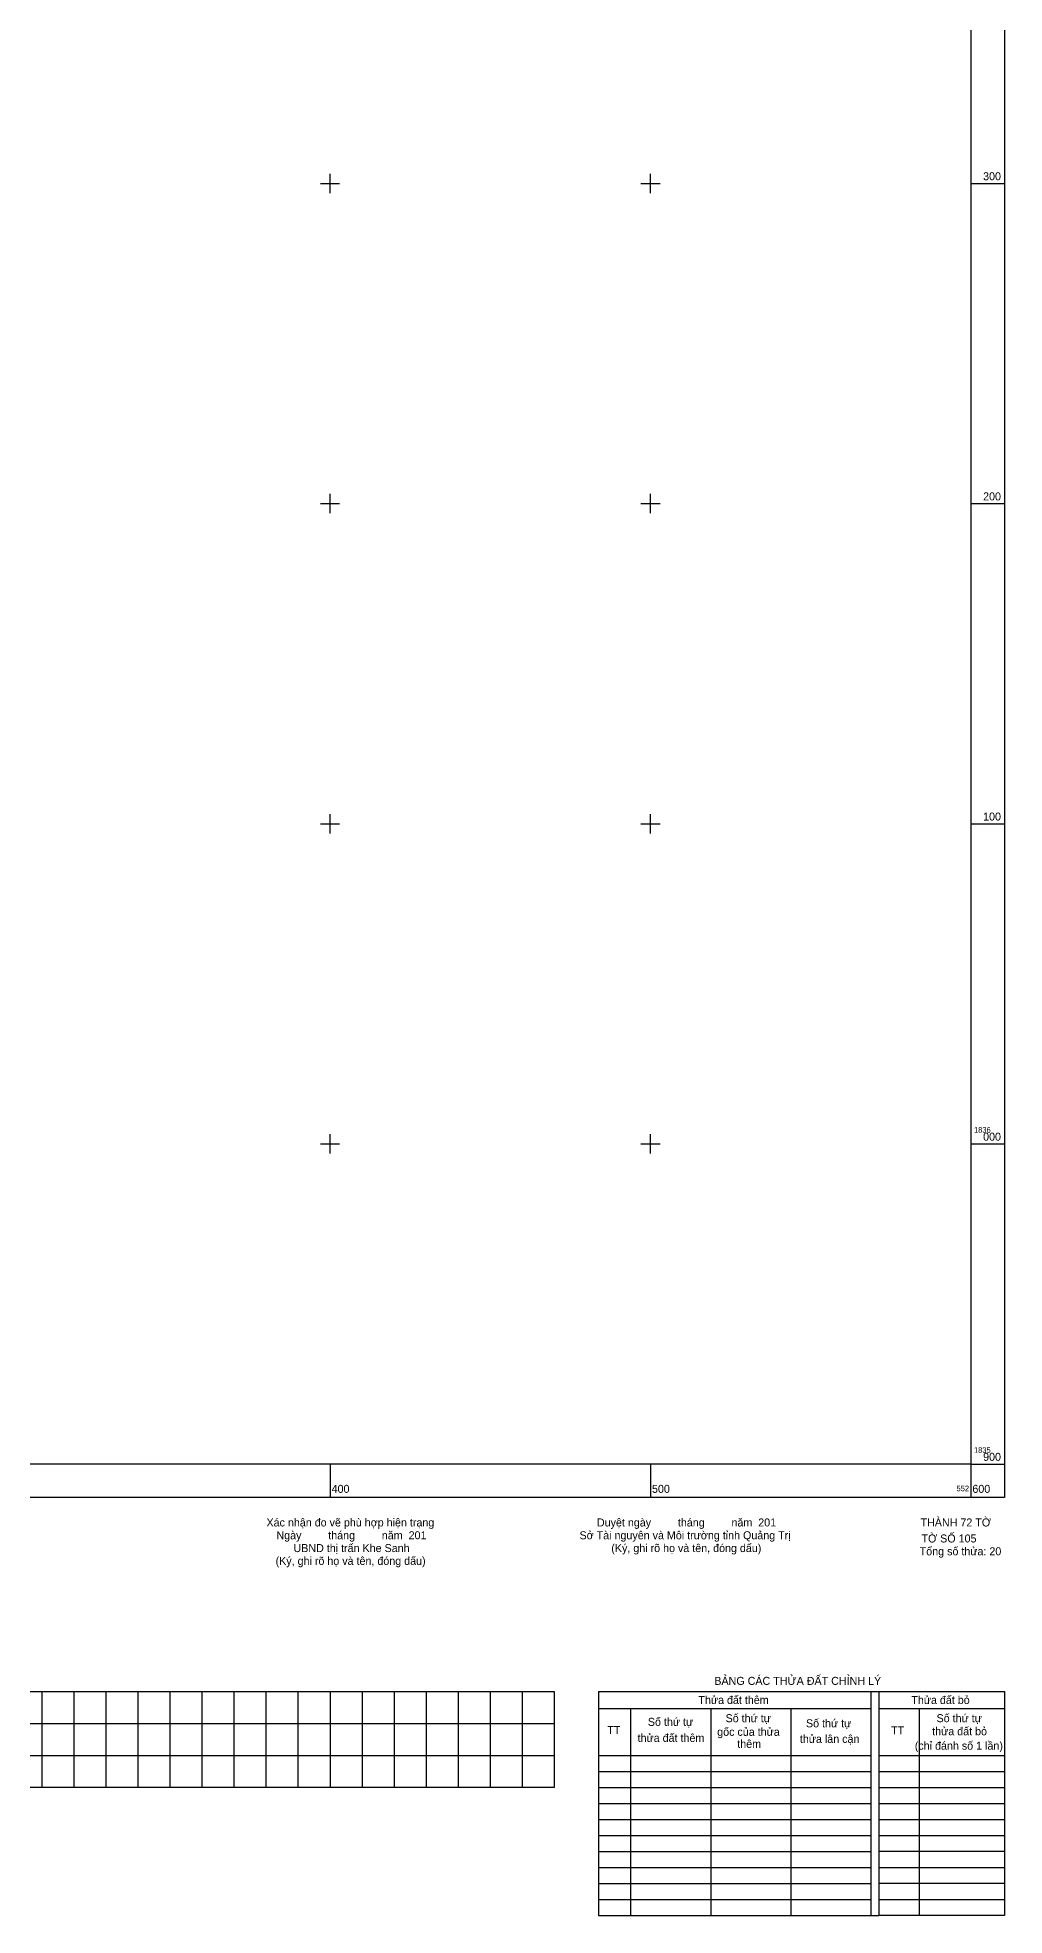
# Model space of a CAD drawing. Extents: x 551890 to 552618, y 1835759 to 1836646.
# Drawn here: x 552309 to 552610, y 1835759 to 1836346 of the extents above; entities that cross this region are included whole.
import ezdxf

# ---------------------------------------------------------------- set-up
doc = ezdxf.new("R2010")
doc.units = 0
doc.layers.add('Level 23', color=7, linetype='Continuous')
doc.layers.add('Level 63', color=7, linetype='Continuous')

msp = doc.modelspace()

# ---------------------------------------------------------------- linework, layer by layer
at = {"layer": 'Level 23'}
for p, q in [((552483.84, 1835829), (552610.5, 1835829)), ((552483.84, 1835829), (552483.84, 1835759)), ((552568.84, 1835829), (552568.84, 1835759)), ((552571.34, 1835829), (552571.34, 1835759)), ((552610.5, 1835829), (552610.5, 1835759)), ((552483.84, 1835823.63), (552568.84, 1835823.63)), ((552493.84, 1835823.63), (552493.84, 1835759)), ((552518.84, 1835823.63), (552518.84, 1835759)), ((552543.84, 1835823.63), (552543.84, 1835759)), ((552571.34, 1835823.63), (552610.5, 1835823.63)), ((552583.84, 1835823.63), (552583.84, 1835759)), ((552483.84, 1835809), (552568.84, 1835809)), ((552571.34, 1835809), (552610.5, 1835809)), ((552483.84, 1835804), (552568.84, 1835804)), ((552571.34, 1835804), (552610.5, 1835804)), ((552483.84, 1835799), (552568.84, 1835799)), ((552571.34, 1835799), (552610.5, 1835799)), ((552483.84, 1835794), (552568.84, 1835794)), ((552571.34, 1835794), (552610.5, 1835794)), ((552483.84, 1835789), (552568.84, 1835789)), ((552483.84, 1835784), (552568.84, 1835784)), ((552571.34, 1835789), (552610.5, 1835789)), ((552571.34, 1835784), (552610.5, 1835784)), ((552483.84, 1835779), (552568.84, 1835779)), ((552610.5, 1835779), (552571.34, 1835779)), ((552483.84, 1835774), (552568.84, 1835774)), ((552571.34, 1835774), (552610.5, 1835774)), ((552483.84, 1835769), (552568.84, 1835769)), ((552610.5, 1835769), (552571.34, 1835769)), ((552483.84, 1835764), (552568.84, 1835764)), ((552571.34, 1835764), (552610.5, 1835764)), ((552483.84, 1835759), (552568.84, 1835759)), ((552568.84, 1835759), (552571.34, 1835759)), ((552610.5, 1835759), (552571.34, 1835759))]:
    msp.add_line(p, q, dxfattribs=at)
for points in [[(552470, 1835799), (551900, 1835799), (551900, 1835829), (552470, 1835829)], [(552310, 1835829), (552310, 1835799)], [(552320, 1835829), (552320, 1835799)], [(552330, 1835829), (552330, 1835799)], [(552340, 1835829), (552340, 1835799)], [(552350, 1835829), (552350, 1835799)], [(552360, 1835829), (552360, 1835799)], [(552370, 1835829), (552370, 1835799)], [(552380, 1835829), (552380, 1835799)], [(552390, 1835829), (552390, 1835799)], [(552400, 1835829), (552400, 1835799)], [(552410, 1835829), (552410, 1835799)], [(552420, 1835829), (552420, 1835799)], [(552430, 1835829), (552430, 1835799)], [(552440, 1835829), (552440, 1835799)], [(552450, 1835829), (552450, 1835799)], [(552460, 1835829), (552460, 1835799)], [(552470, 1835829), (552470, 1835799)], [(551900, 1835819), (552470, 1835819)], [(551900, 1835809), (552470, 1835809)]]:
    msp.add_lwpolyline(points, dxfattribs=at)
at = {"layer": 'Level 63'}
for points in [[(551889.5, 1836610.5), (552610.5, 1836610.5), (552610.5, 1835889.5), (551889.5, 1835889.5)], [(551900, 1836600), (552600, 1836600), (552600, 1835900), (551900, 1835900)]]:
    msp.add_lwpolyline(points, close=True, dxfattribs=at)
for points in [[(552397, 1836300), (552403, 1836300)], [(552400, 1836297), (552400, 1836303)], [(552497, 1836300), (552503, 1836300)], [(552500, 1836297), (552500, 1836303)], [(552600, 1836300), (552610.5, 1836300)], [(552397, 1836200), (552403, 1836200)], [(552400, 1836197), (552400, 1836203)], [(552497, 1836200), (552503, 1836200)], [(552500, 1836197), (552500, 1836203)], [(552600, 1836200), (552610.5, 1836200)], [(552400, 1836097), (552400, 1836103)], [(552500, 1836097), (552500, 1836103)], [(552397, 1836100), (552403, 1836100)], [(552497, 1836100), (552503, 1836100)], [(552600, 1836100), (552610.5, 1836100)], [(552400, 1835997), (552400, 1836003)], [(552500, 1835997), (552500, 1836003)], [(552397, 1836000), (552403, 1836000)], [(552497, 1836000), (552503, 1836000)], [(552600, 1836000), (552610.5, 1836000)], [(552400, 1835900), (552400, 1835889.5)], [(552500, 1835900), (552500, 1835889.5)], [(552600, 1835900), (552600, 1835889.5)], [(552600, 1835900), (552610.5, 1835900)]]:
    msp.add_lwpolyline(points, dxfattribs=at)

# ---------------------------------------------------------------- texts
at = {"layer": 'Level 23'}
for s, p in [('Xác nhận đo vẽ phù hợp hiện trạng', (552380.17, 1835880.5)), ('Duyệt ngày         tháng         năm  201', (552483.31, 1835880.5)), ('Ngày         tháng         năm  201', (552383.28, 1835876.5)), ('Sở Tài nguyên và Môi trường tỉnh Quảng Trị', (552477.88, 1835876.5)), ('UBND thị trấn Khe Sanh', (552388.6, 1835872.5)), ('(Ký, ghi rõ họ và tên, đóng dấu)', (552487.8, 1835872.5)), ('(Ký, ghi rõ họ và tên, đóng dấu)', (552383.01, 1835868.5)), ('BẢNG CÁC THỬA ĐẤT CHỈNH LÝ', (552519.95, 1835831.02)), ('Thửa đất thêm', (552514.98, 1835825.06)), ('Thửa đất bỏ', (552581.44, 1835825.06)), ('Số thứ tự', (552499.21, 1835818.22)), ('Số thứ tự', (552523.47, 1835819.36)), ('Số thứ tự', (552548.56, 1835817.76)), ('Số thứ tự', (552589.32, 1835819.36)), ('TT', (552486.54, 1835815.64)), ('thửa đất thêm', (552496.01, 1835813.2)), ('gốc của thửa', (552520.86, 1835815.11)), ('thêm', (552527.11, 1835811.34)), ('thửa lân cận', (552546.66, 1835812.9)), ('TT', (552575.14, 1835815.52)), ('(chỉ đánh số 1 lần)', (552582.53, 1835810.77)), ('thửa đất bỏ', (552587.96, 1835815.28))]:
    msp.add_text(s, height=2.5, dxfattribs=at).set_placement(p)
at = {"layer": 'Level 63'}
for s, height, p in [('300', 2.5, (552603.85, 1836301)), ('200', 2.5, (552603.85, 1836201)), ('100', 2.5, (552603.85, 1836101)), ('1836', 1.75, (552601, 1836003.5)), ('000', 2.5, (552603.85, 1836001)), ('1835', 1.75, (552601, 1835903.5)), ('900', 2.5, (552603.85, 1835901)), ('400', 2.5, (552400.5, 1835891)), ('500', 2.5, (552500.5, 1835891)), ('552', 1.75, (552595.56, 1835891.5)), ('600', 2.5, (552600.5, 1835891)), ('THÀNH 72 TỜ', 2.5, (552584.32, 1835880.5)), ('TỜ SỐ 105', 2.5, (552584.61, 1835875.5)), ('Tổng số thửa: 20', 2.5, (552584.06, 1835871.5))]:
    msp.add_text(s, height=height, dxfattribs=at).set_placement(p)

doc.saveas('drawing.dxf')
